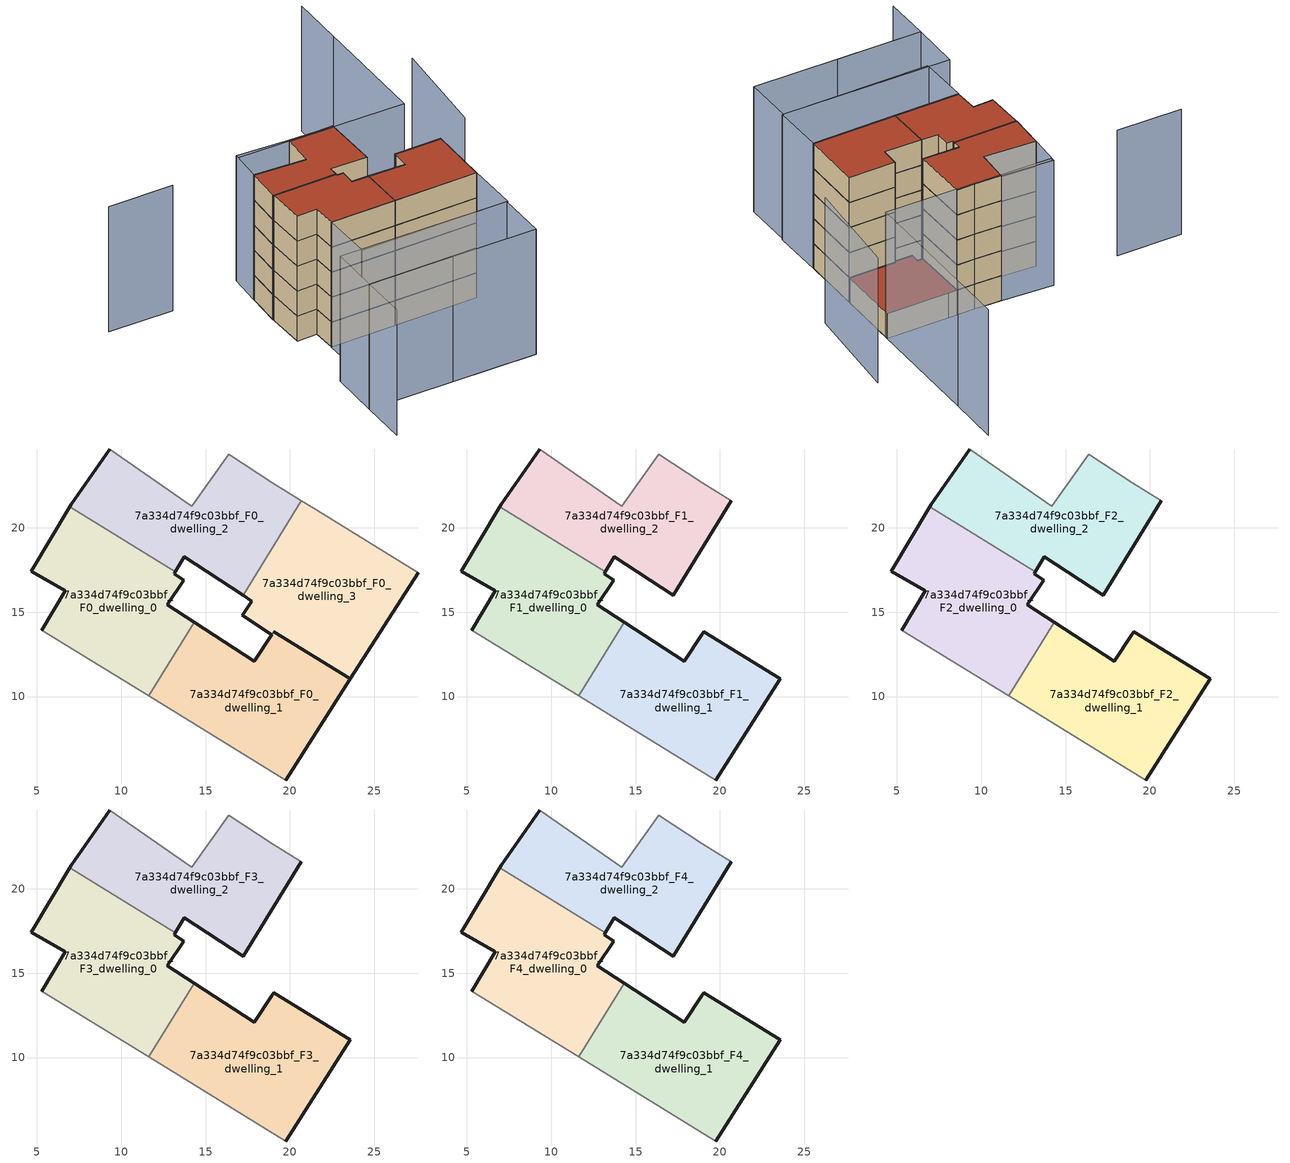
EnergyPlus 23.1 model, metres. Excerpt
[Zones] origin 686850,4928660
7a334d74f9c03bbf_F0_dwelling_0
 floor ground (EU_floor_Construction): 11.63,10.04 14.32,14.41 12.72,15.45 13.72,16.89 13.14,17.27 13.22,17.41 6.96,21.25 4.68,17.41 6.68,16.26 5.31,13.92 z0
 wall outside (EU_wall_Construction): 13.22,17.41 13.14,17.27 13.72,16.89 12.72,15.45 14.32,14.41 / 5.31,13.92 6.68,16.26 4.68,17.41 6.96,21.25 z0:3
 wall adiabatic (EU_wall_Construction): 11.63,10.04 5.31,13.92 z0:3
 wall to 7a334d74f9c03bbf_F0_dwelling_1 (EU_wall_Construction): 14.32,14.41 11.63,10.04 z0:3
 wall to 7a334d74f9c03bbf_F0_dwelling_2 (EU_wall_Construction): 6.96,21.25 13.22,17.41 z0:3
7a334d74f9c03bbf_F0_dwelling_1
 floor ground (EU_floor_Construction): 19.74,5.06 23.57,11.05 19.04,13.83 19.03,13.83 18.93,13.67 18.92,13.67 17.9,12.08 14.32,14.41 11.63,10.04 z0
 wall outside (EU_wall_Construction): 14.32,14.41 17.9,12.08 18.92,13.67 18.93,13.67 / 19.03,13.83 19.04,13.83 23.57,11.05 19.74,5.06 z0:3
 wall adiabatic (EU_wall_Construction): 19.74,5.06 11.63,10.04 z0:3
 wall to 7a334d74f9c03bbf_F0_dwelling_3 (EU_wall_Construction): 18.93,13.67 19.03,13.83 z0:3
7a334d74f9c03bbf_F0_dwelling_2
 floor ground (EU_floor_Construction): 17.22,15.99 20.67,21.6 18.95,22.67 16.37,24.36 14.19,21.26 9.34,24.66 7.04,21.38 6.96,21.25 13.22,17.41 13.74,18.29 z0
 wall outside (EU_wall_Construction): 17.22,15.99 13.74,18.29 13.22,17.41 / 6.96,21.25 7.04,21.38 9.34,24.66 z0:3
 wall adiabatic (EU_wall_Construction): 9.34,24.66 14.19,21.26 16.37,24.36 18.95,22.67 20.67,21.6 z0:3
 wall to 7a334d74f9c03bbf_F0_dwelling_3 (EU_wall_Construction): 20.67,21.6 17.22,15.99 z0:3
7a334d74f9c03bbf_F0_dwelling_3
 floor ground (EU_floor_Construction): 23.57,11.05 27.6,17.33 21.55,21.06 20.67,21.6 17.22,15.99 17.74,15.65 17.25,14.93 17.17,14.81 18.93,13.67 19.03,13.83 z0
 wall outside (EU_wall_Construction): 27.6,17.33 23.57,11.05 19.03,13.83 / 18.93,13.67 17.17,14.81 17.25,14.93 17.74,15.65 17.22,15.99 z0:3
 wall adiabatic (EU_wall_Construction): 20.67,21.6 21.55,21.06 27.6,17.33 z0:3
 roof outside (EU_roof_Construction): 27.6,17.33 23.57,11.05 19.03,13.83 18.93,13.67 17.17,14.81 17.25,14.93 17.74,15.65 17.22,15.99 20.67,21.6 21.55,21.06 z3
7a334d74f9c03bbf_F1_dwelling_0
 floor to 7a334d74f9c03bbf_F0_dwelling_0 (EU_floor_Construction): 11.63,10.04 14.32,14.41 12.72,15.45 13.72,16.89 13.14,17.27 13.22,17.41 6.96,21.25 4.68,17.41 6.68,16.26 5.31,13.92 z3
 wall outside (EU_wall_Construction): 13.22,17.41 13.14,17.27 13.72,16.89 12.72,15.45 14.32,14.41 / 5.31,13.92 6.68,16.26 4.68,17.41 6.96,21.25 z3:6
 wall adiabatic (EU_wall_Construction): 11.63,10.04 5.31,13.92 z3:6
 wall to 7a334d74f9c03bbf_F1_dwelling_1 (EU_wall_Construction): 14.32,14.41 11.63,10.04 z3:6
 wall to 7a334d74f9c03bbf_F1_dwelling_2 (EU_wall_Construction): 6.96,21.25 13.22,17.41 z3:6
7a334d74f9c03bbf_F1_dwelling_1
 floor to 7a334d74f9c03bbf_F0_dwelling_1 (EU_floor_Construction): 19.74,5.06 23.57,11.05 19.04,13.83 19.03,13.83 18.93,13.67 18.92,13.67 17.9,12.08 14.32,14.41 11.63,10.04 z3
 wall outside (EU_wall_Construction): 14.32,14.41 17.9,12.08 18.92,13.67 18.93,13.67 19.03,13.83 19.04,13.83 23.57,11.05 19.74,5.06 z3:6
 wall adiabatic (EU_wall_Construction): 19.74,5.06 11.63,10.04 z3:6
7a334d74f9c03bbf_F1_dwelling_2
 floor to 7a334d74f9c03bbf_F0_dwelling_2 (EU_floor_Construction): 17.22,15.99 20.67,21.6 18.95,22.67 16.37,24.36 14.19,21.26 9.34,24.66 7.04,21.38 6.96,21.25 13.22,17.41 13.74,18.29 z3
 wall outside (EU_wall_Construction): 20.67,21.6 17.22,15.99 13.74,18.29 13.22,17.41 / 6.96,21.25 7.04,21.38 9.34,24.66 z3:6
 wall adiabatic (EU_wall_Construction): 9.34,24.66 14.19,21.26 16.37,24.36 18.95,22.67 20.67,21.6 z3:6
7a334d74f9c03bbf_F2_dwelling_0
 floor to 7a334d74f9c03bbf_F1_dwelling_0 (EU_floor_Construction): 11.63,10.04 14.32,14.41 12.72,15.45 13.72,16.89 13.14,17.27 13.22,17.41 6.96,21.25 4.68,17.41 6.68,16.26 5.31,13.92 z6
 wall outside (EU_wall_Construction): 13.22,17.41 13.14,17.27 13.72,16.89 12.72,15.45 14.32,14.41 / 5.31,13.92 6.68,16.26 4.68,17.41 6.96,21.25 z6:9
 wall adiabatic (EU_wall_Construction): 11.63,10.04 5.31,13.92 z6:9
 wall to 7a334d74f9c03bbf_F2_dwelling_1 (EU_wall_Construction): 14.32,14.41 11.63,10.04 z6:9
 wall to 7a334d74f9c03bbf_F2_dwelling_2 (EU_wall_Construction): 6.96,21.25 13.22,17.41 z6:9
7a334d74f9c03bbf_F2_dwelling_1
 floor to 7a334d74f9c03bbf_F1_dwelling_1 (EU_floor_Construction): 19.74,5.06 23.57,11.05 19.04,13.83 19.03,13.83 18.93,13.67 18.92,13.67 17.9,12.08 14.32,14.41 11.63,10.04 z6
 wall outside (EU_wall_Construction): 14.32,14.41 17.9,12.08 18.92,13.67 18.93,13.67 19.03,13.83 19.04,13.83 23.57,11.05 19.74,5.06 z6:9
 wall adiabatic (EU_wall_Construction): 19.74,5.06 11.63,10.04 z6:9
7a334d74f9c03bbf_F2_dwelling_2
 floor to 7a334d74f9c03bbf_F1_dwelling_2 (EU_floor_Construction): 17.22,15.99 20.67,21.6 18.95,22.67 16.37,24.36 14.19,21.26 9.34,24.66 7.04,21.38 6.96,21.25 13.22,17.41 13.74,18.29 z6
 wall outside (EU_wall_Construction): 20.67,21.6 17.22,15.99 13.74,18.29 13.22,17.41 / 6.96,21.25 7.04,21.38 9.34,24.66 z6:9
 wall adiabatic (EU_wall_Construction): 9.34,24.66 14.19,21.26 16.37,24.36 18.95,22.67 20.67,21.6 z6:9
7a334d74f9c03bbf_F3_dwelling_0
 floor to 7a334d74f9c03bbf_F2_dwelling_0 (EU_floor_Construction): 11.63,10.04 14.32,14.41 12.72,15.45 13.72,16.89 13.14,17.27 13.22,17.41 6.96,21.25 4.68,17.41 6.68,16.26 5.31,13.92 z9
 wall outside (EU_wall_Construction): 13.22,17.41 13.14,17.27 13.72,16.89 12.72,15.45 14.32,14.41 / 5.31,13.92 6.68,16.26 4.68,17.41 6.96,21.25 z9:12
 wall adiabatic (EU_wall_Construction): 11.63,10.04 5.31,13.92 z9:12
 wall to 7a334d74f9c03bbf_F3_dwelling_1 (EU_wall_Construction): 14.32,14.41 11.63,10.04 z9:12
 wall to 7a334d74f9c03bbf_F3_dwelling_2 (EU_wall_Construction): 6.96,21.25 13.22,17.41 z9:12
7a334d74f9c03bbf_F3_dwelling_1
 floor to 7a334d74f9c03bbf_F2_dwelling_1 (EU_floor_Construction): 19.74,5.06 23.57,11.05 19.04,13.83 19.03,13.83 18.93,13.67 18.92,13.67 17.9,12.08 14.32,14.41 11.63,10.04 z9
 wall outside (EU_wall_Construction): 14.32,14.41 17.9,12.08 18.92,13.67 18.93,13.67 19.03,13.83 19.04,13.83 23.57,11.05 19.74,5.06 z9:12
 wall adiabatic (EU_wall_Construction): 19.74,5.06 11.63,10.04 z9:12
7a334d74f9c03bbf_F3_dwelling_2
 floor to 7a334d74f9c03bbf_F2_dwelling_2 (EU_floor_Construction): 17.22,15.99 20.67,21.6 18.95,22.67 16.37,24.36 14.19,21.26 9.34,24.66 7.04,21.38 6.96,21.25 13.22,17.41 13.74,18.29 z9
 wall outside (EU_wall_Construction): 20.67,21.6 17.22,15.99 13.74,18.29 13.22,17.41 / 6.96,21.25 7.04,21.38 9.34,24.66 z9:12
 wall adiabatic (EU_wall_Construction): 9.34,24.66 14.19,21.26 16.37,24.36 18.95,22.67 20.67,21.6 z9:12
7a334d74f9c03bbf_F4_dwelling_0
 floor to 7a334d74f9c03bbf_F3_dwelling_0 (EU_floor_Construction): 11.63,10.04 14.32,14.41 12.72,15.45 13.72,16.89 13.14,17.27 13.22,17.41 6.96,21.25 4.68,17.41 6.68,16.26 5.31,13.92 z12
 wall outside (EU_wall_Construction): 13.22,17.41 13.14,17.27 13.72,16.89 12.72,15.45 14.32,14.41 / 5.31,13.92 6.68,16.26 4.68,17.41 6.96,21.25 z12:15
 wall adiabatic (EU_wall_Construction): 11.63,10.04 5.31,13.92 z12:15
 wall to 7a334d74f9c03bbf_F4_dwelling_1 (EU_wall_Construction): 14.32,14.41 11.63,10.04 z12:15
 wall to 7a334d74f9c03bbf_F4_dwelling_2 (EU_wall_Construction): 6.96,21.25 13.22,17.41 z12:15
 roof outside (EU_roof_Construction): 13.22,17.41 13.14,17.27 13.72,16.89 12.72,15.45 14.32,14.41 11.63,10.04 5.31,13.92 6.68,16.26 4.68,17.41 6.96,21.25 z15
7a334d74f9c03bbf_F4_dwelling_1
 floor to 7a334d74f9c03bbf_F3_dwelling_1 (EU_floor_Construction): 19.74,5.06 23.57,11.05 19.04,13.83 19.03,13.83 18.93,13.67 18.92,13.67 17.9,12.08 14.32,14.41 11.63,10.04 z12
 wall outside (EU_wall_Construction): 14.32,14.41 17.9,12.08 18.92,13.67 18.93,13.67 19.03,13.83 19.04,13.83 23.57,11.05 19.74,5.06 z12:15
 wall adiabatic (EU_wall_Construction): 19.74,5.06 11.63,10.04 z12:15
 roof outside (EU_roof_Construction): 23.57,11.05 19.74,5.06 11.63,10.04 14.32,14.41 17.9,12.08 18.92,13.67 18.93,13.67 19.03,13.83 19.04,13.83 z15
7a334d74f9c03bbf_F4_dwelling_2
 floor to 7a334d74f9c03bbf_F3_dwelling_2 (EU_floor_Construction): 17.22,15.99 20.67,21.6 18.95,22.67 16.37,24.36 14.19,21.26 9.34,24.66 7.04,21.38 6.96,21.25 13.22,17.41 13.74,18.29 z12
 wall outside (EU_wall_Construction): 20.67,21.6 17.22,15.99 13.74,18.29 13.22,17.41 / 6.96,21.25 7.04,21.38 9.34,24.66 z12:15
 wall adiabatic (EU_wall_Construction): 9.34,24.66 14.19,21.26 16.37,24.36 18.95,22.67 20.67,21.6 z12:15
 roof outside (EU_roof_Construction): 18.95,22.67 20.67,21.6 17.22,15.99 13.74,18.29 13.22,17.41 6.96,21.25 7.04,21.38 9.34,24.66 14.19,21.26 16.37,24.36 z15
shading: -5.7,1.02 -2.83,5.54 / -2.83,5.54 13.43,-4.78 / 27.91,10.55 35,20.07 / -2.32,34.91 3.96,30.97 / 35.09,29.02 27.43,17.07 / 27.43,17.07 11.31,27.41 / 38.33,34.09 34.99,28.86 / 13.45,-4.79 -2.81,5.53 / -2.81,5.53 0.27,10.38 / 0.27,10.38 16.53,0.06 / 16.53,0.06 13.45,-4.79 / 2.21,8.89 5.32,13.95 / 5.32,13.95 19.74,5.06 / 19.74,5.06 16.62,0 / 16.62,0 2.21,8.89 / 14.19,21.26 9.34,24.66 / 9.34,24.66 11.51,27.76 / 11.51,27.76 16.37,24.36 / 16.37,24.36 14.19,21.26 z0:15
[Building]
EU S2 Campaign: North Axis=0; Terrain=City; Solar Distribution=FullExterior
[Site:Location]
Bologna: Latitude=44.5; Longitude=11.25; Time Zone=1; Elevation=37
[SizingPeriod:WeatherFileDays]
AnnualSizingPeriod: Begin Month=1; Begin Day of Month=1; End Month=12; End Day of Month=31; Day of Week for Start Day=Monday; Use Weather File Daylight Saving Period=No; Use Weather File Rain and Snow Indicators=No
[MATERIAL]
EU_InternalMass_Material: Roughness=MediumRough; Thickness=0.1; Conductivity=1; Density=1800; Specific Heat=900; Thermal Absorptance=0.9; Solar Absorptance=0.7; Visible Absorptance=0.7
[MATERIAL:NOMASS] Roughness=MediumRough; Thermal Absorptance=0.9; Solar Absorptance=0.7; Visible Absorptance=0.7
Name | Thermal Resistance
EU_wall_NoMass | 0.905828
EU_roof_NoMass | 0.37593
EU_floor_NoMass | 0.67114
[CONSTRUCTION]
EU_wall_Construction: EU_wall_NoMass
EU_roof_Construction: EU_roof_NoMass
EU_floor_Construction: EU_floor_NoMass
EU_InternalMass_Construction: EU_InternalMass_Material
[ZONE] Type=1; Multiplier=1; Ceiling Height=autocalculate; Floor Area=autocalculate; Part of Total Floor Area=Yes
Name | Volume
7a334d74f9c03bbf_F0_dwelling_0 | 179.168
7a334d74f9c03bbf_F1_dwelling_0; 7a334d74f9c03bbf_F2_dwelling_0; 7a334d74f9c03bbf_F3_dwelling_0; 7a334d74f9c03bbf_F4_dwelling_0 | 179.17
7a334d74f9c03bbf_F0_dwelling_1; 7a334d74f9c03bbf_F1_dwelling_1; 7a334d74f9c03bbf_F2_dwelling_1; 7a334d74f9c03bbf_F3_dwelling_1; 7a334d74f9c03bbf_F4_dwelling_1 | 178.071
7a334d74f9c03bbf_F0_dwelling_2; 7a334d74f9c03bbf_F1_dwelling_2; 7a334d74f9c03bbf_F2_dwelling_2; 7a334d74f9c03bbf_F3_dwelling_2; 7a334d74f9c03bbf_F4_dwelling_2 | 179.145
7a334d74f9c03bbf_F0_dwelling_3 | 180.25
[INTERNALMASS] Construction=EU_InternalMass_Construction
Name | Zone or ZoneList | Surface Area
7a334d74f9c03bbf_F0_dwelling_0_EU_InternalMass | 7a334d74f9c03bbf_F0_dwelling_0 | 59.723
7a334d74f9c03bbf_F0_dwelling_1_EU_InternalMass | 7a334d74f9c03bbf_F0_dwelling_1 | 59.357
7a334d74f9c03bbf_F0_dwelling_2_EU_InternalMass | 7a334d74f9c03bbf_F0_dwelling_2 | 59.7148
7a334d74f9c03bbf_F0_dwelling_3_EU_InternalMass | 7a334d74f9c03bbf_F0_dwelling_3 | 60.0832
7a334d74f9c03bbf_F1_dwelling_0_EU_InternalMass | 7a334d74f9c03bbf_F1_dwelling_0 | 31.4526
7a334d74f9c03bbf_F1_dwelling_1_EU_InternalMass | 7a334d74f9c03bbf_F1_dwelling_1 | 48.9758
7a334d74f9c03bbf_F1_dwelling_2_EU_InternalMass | 7a334d74f9c03bbf_F1_dwelling_2 | 158.447
7a334d74f9c03bbf_F2_dwelling_0_EU_InternalMass | 7a334d74f9c03bbf_F2_dwelling_0 | 31.4526
7a334d74f9c03bbf_F2_dwelling_1_EU_InternalMass | 7a334d74f9c03bbf_F2_dwelling_1 | 48.9758
7a334d74f9c03bbf_F2_dwelling_2_EU_InternalMass | 7a334d74f9c03bbf_F2_dwelling_2 | 158.447
7a334d74f9c03bbf_F3_dwelling_0_EU_InternalMass | 7a334d74f9c03bbf_F3_dwelling_0 | 31.4526
7a334d74f9c03bbf_F3_dwelling_1_EU_InternalMass | 7a334d74f9c03bbf_F3_dwelling_1 | 48.9758
7a334d74f9c03bbf_F3_dwelling_2_EU_InternalMass | 7a334d74f9c03bbf_F3_dwelling_2 | 158.447
7a334d74f9c03bbf_F4_dwelling_0_EU_InternalMass | 7a334d74f9c03bbf_F4_dwelling_0 | 31.4526
7a334d74f9c03bbf_F4_dwelling_1_EU_InternalMass | 7a334d74f9c03bbf_F4_dwelling_1 | 48.9758
7a334d74f9c03bbf_F4_dwelling_2_EU_InternalMass | 7a334d74f9c03bbf_F4_dwelling_2 | 158.447
[OTHEREQUIPMENT] Fuel Type=Electricity; Design Level Calculation Method=Watts/Area; Power per Zone Floor Area=1; Fraction Latent=0; Fraction Radiant=0; Fraction Lost=0; Carbon Dioxide Generation Rate=0; EndUse Subcategory=EU_Step8_InternalGains
Name | Zone or ZoneList or Space or SpaceList | Schedule
EU_Step8_InternalGain_7a334d74f9c03bbf_F0_dwelling_0_f000 | 7a334d74f9c03bbf_F0_dwelling_0 | EU_Step8_GainSchedule_7a334d74f9c03bbf_F0_dwelling_0_f000
EU_Step8_InternalGain_7a334d74f9c03bbf_F0_dwelling_1_f000 | 7a334d74f9c03bbf_F0_dwelling_1 | EU_Step8_GainSchedule_7a334d74f9c03bbf_F0_dwelling_1_f000
EU_Step8_InternalGain_7a334d74f9c03bbf_F0_dwelling_2_f000 | 7a334d74f9c03bbf_F0_dwelling_2 | EU_Step8_GainSchedule_7a334d74f9c03bbf_F0_dwelling_2_f000
EU_Step8_InternalGain_7a334d74f9c03bbf_F0_dwelling_3_f000 | 7a334d74f9c03bbf_F0_dwelling_3 | EU_Step8_GainSchedule_7a334d74f9c03bbf_F0_dwelling_3_f000
EU_Step8_InternalGain_7a334d74f9c03bbf_F1_dwelling_0_f000 | 7a334d74f9c03bbf_F1_dwelling_0 | EU_Step8_GainSchedule_7a334d74f9c03bbf_F1_dwelling_0_f000
EU_Step8_InternalGain_7a334d74f9c03bbf_F1_dwelling_1_f000 | 7a334d74f9c03bbf_F1_dwelling_1 | EU_Step8_GainSchedule_7a334d74f9c03bbf_F1_dwelling_1_f000
EU_Step8_InternalGain_7a334d74f9c03bbf_F1_dwelling_2_f000 | 7a334d74f9c03bbf_F1_dwelling_2 | EU_Step8_GainSchedule_7a334d74f9c03bbf_F1_dwelling_2_f000
EU_Step8_InternalGain_7a334d74f9c03bbf_F2_dwelling_0_f000 | 7a334d74f9c03bbf_F2_dwelling_0 | EU_Step8_GainSchedule_7a334d74f9c03bbf_F2_dwelling_0_f000
EU_Step8_InternalGain_7a334d74f9c03bbf_F2_dwelling_1_f000 | 7a334d74f9c03bbf_F2_dwelling_1 | EU_Step8_GainSchedule_7a334d74f9c03bbf_F2_dwelling_1_f000
EU_Step8_InternalGain_7a334d74f9c03bbf_F2_dwelling_2_f000 | 7a334d74f9c03bbf_F2_dwelling_2 | EU_Step8_GainSchedule_7a334d74f9c03bbf_F2_dwelling_2_f000
EU_Step8_InternalGain_7a334d74f9c03bbf_F3_dwelling_0_f000 | 7a334d74f9c03bbf_F3_dwelling_0 | EU_Step8_GainSchedule_7a334d74f9c03bbf_F3_dwelling_0_f000
EU_Step8_InternalGain_7a334d74f9c03bbf_F3_dwelling_1_f000 | 7a334d74f9c03bbf_F3_dwelling_1 | EU_Step8_GainSchedule_7a334d74f9c03bbf_F3_dwelling_1_f000
EU_Step8_InternalGain_7a334d74f9c03bbf_F3_dwelling_2_f000 | 7a334d74f9c03bbf_F3_dwelling_2 | EU_Step8_GainSchedule_7a334d74f9c03bbf_F3_dwelling_2_f000
EU_Step8_InternalGain_7a334d74f9c03bbf_F4_dwelling_0_f000 | 7a334d74f9c03bbf_F4_dwelling_0 | EU_Step8_GainSchedule_7a334d74f9c03bbf_F4_dwelling_0_f000
EU_Step8_InternalGain_7a334d74f9c03bbf_F4_dwelling_1_f000 | 7a334d74f9c03bbf_F4_dwelling_1 | EU_Step8_GainSchedule_7a334d74f9c03bbf_F4_dwelling_1_f000
EU_Step8_InternalGain_7a334d74f9c03bbf_F4_dwelling_2_f000 | 7a334d74f9c03bbf_F4_dwelling_2 | EU_Step8_GainSchedule_7a334d74f9c03bbf_F4_dwelling_2_f000
[ZONEVENTILATION:DESIGNFLOWRATE] Schedule=EU_AlwaysOn; Design Flow Rate Calculation Method=AirChanges/Hour; Air Changes per Hour=0.73129; Ventilation Type=Natural; Fan Pressure Rise=0; Fan Total Efficiency=1; Constant Term Coefficient=1; Temperature Term Coefficient=0; Velocity Term Coefficient=0; Velocity Squared Term Coefficient=0; Minimum Indoor Temperature=-100; Maximum Indoor Temperature=100; Delta Temperature=-100; Minimum Outdoor Temperature=-100; Maximum Outdoor Temperature=100; Maximum Wind Speed=40
Name | Zone or ZoneList or Space or SpaceList
EU_ConstantAir_7a334d74f9c03bbf_F0_dwelling_0 | 7a334d74f9c03bbf_F0_dwelling_0
EU_ConstantAir_7a334d74f9c03bbf_F0_dwelling_1 | 7a334d74f9c03bbf_F0_dwelling_1
EU_ConstantAir_7a334d74f9c03bbf_F0_dwelling_2 | 7a334d74f9c03bbf_F0_dwelling_2
EU_ConstantAir_7a334d74f9c03bbf_F0_dwelling_3 | 7a334d74f9c03bbf_F0_dwelling_3
EU_ConstantAir_7a334d74f9c03bbf_F1_dwelling_0 | 7a334d74f9c03bbf_F1_dwelling_0
EU_ConstantAir_7a334d74f9c03bbf_F1_dwelling_1 | 7a334d74f9c03bbf_F1_dwelling_1
EU_ConstantAir_7a334d74f9c03bbf_F1_dwelling_2 | 7a334d74f9c03bbf_F1_dwelling_2
EU_ConstantAir_7a334d74f9c03bbf_F2_dwelling_0 | 7a334d74f9c03bbf_F2_dwelling_0
EU_ConstantAir_7a334d74f9c03bbf_F2_dwelling_1 | 7a334d74f9c03bbf_F2_dwelling_1
EU_ConstantAir_7a334d74f9c03bbf_F2_dwelling_2 | 7a334d74f9c03bbf_F2_dwelling_2
EU_ConstantAir_7a334d74f9c03bbf_F3_dwelling_0 | 7a334d74f9c03bbf_F3_dwelling_0
EU_ConstantAir_7a334d74f9c03bbf_F3_dwelling_1 | 7a334d74f9c03bbf_F3_dwelling_1
EU_ConstantAir_7a334d74f9c03bbf_F3_dwelling_2 | 7a334d74f9c03bbf_F3_dwelling_2
EU_ConstantAir_7a334d74f9c03bbf_F4_dwelling_0 | 7a334d74f9c03bbf_F4_dwelling_0
EU_ConstantAir_7a334d74f9c03bbf_F4_dwelling_1 | 7a334d74f9c03bbf_F4_dwelling_1
EU_ConstantAir_7a334d74f9c03bbf_F4_dwelling_2 | 7a334d74f9c03bbf_F4_dwelling_2
[HVACTEMPLATE:THERMOSTAT] Constant Heating Setpoint=20; Constant Cooling Setpoint=50
EU_HeatOnly_7a334d74f9c03bbf_F0_dwelling_0; EU_HeatOnly_7a334d74f9c03bbf_F0_dwelling_1; EU_HeatOnly_7a334d74f9c03bbf_F0_dwelling_2; EU_HeatOnly_7a334d74f9c03bbf_F0_dwelling_3; EU_HeatOnly_7a334d74f9c03bbf_F1_dwelling_0; EU_HeatOnly_7a334d74f9c03bbf_F1_dwelling_1; EU_HeatOnly_7a334d74f9c03bbf_F1_dwelling_2; EU_HeatOnly_7a334d74f9c03bbf_F2_dwelling_0; EU_HeatOnly_7a334d74f9c03bbf_F2_dwelling_1; EU_HeatOnly_7a334d74f9c03bbf_F2_dwelling_2; EU_HeatOnly_7a334d74f9c03bbf_F3_dwelling_0; EU_HeatOnly_7a334d74f9c03bbf_F3_dwelling_1; EU_HeatOnly_7a334d74f9c03bbf_F3_dwelling_2; EU_HeatOnly_7a334d74f9c03bbf_F4_dwelling_0; EU_HeatOnly_7a334d74f9c03bbf_F4_dwelling_1; EU_HeatOnly_7a334d74f9c03bbf_F4_dwelling_2
[HVACTEMPLATE:ZONE:IDEALLOADSAIRSYSTEM] System Availability Schedule=EU_AlwaysOn; Maximum Heating Supply Air Temperature=50; Minimum Cooling Supply Air Temperature=13; Maximum Heating Supply Air Humidity Ratio=0.0156; Minimum Cooling Supply Air Humidity Ratio=0.0077; Heating Limit=NoLimit; Cooling Limit=NoLimit; Heating Availability Schedule=EU_AlwaysOn; Cooling Availability Schedule=EU_CoolingOff; Dehumidification Control Type=ConstantSensibleHeatRatio; Cooling Sensible Heat Ratio=0.7; Dehumidification Setpoint=60; Humidification Control Type=None; Humidification Setpoint=30; Outdoor Air Method=None; Outdoor Air Flow Rate per Person=0.00944; Outdoor Air Flow Rate per Zone Floor Area=0; Outdoor Air Flow Rate per Zone=0; Demand Controlled Ventilation Type=None; Outdoor Air Economizer Type=NoEconomizer; Heat Recovery Type=None; Sensible Heat Recovery Effectiveness=0.7; Latent Heat Recovery Effectiveness=0.65
Name | Template Thermostat
7a334d74f9c03bbf_F0_dwelling_0 | EU_HeatOnly_7a334d74f9c03bbf_F0_dwelling_0
7a334d74f9c03bbf_F0_dwelling_1 | EU_HeatOnly_7a334d74f9c03bbf_F0_dwelling_1
7a334d74f9c03bbf_F0_dwelling_2 | EU_HeatOnly_7a334d74f9c03bbf_F0_dwelling_2
7a334d74f9c03bbf_F0_dwelling_3 | EU_HeatOnly_7a334d74f9c03bbf_F0_dwelling_3
7a334d74f9c03bbf_F1_dwelling_0 | EU_HeatOnly_7a334d74f9c03bbf_F1_dwelling_0
7a334d74f9c03bbf_F1_dwelling_1 | EU_HeatOnly_7a334d74f9c03bbf_F1_dwelling_1
7a334d74f9c03bbf_F1_dwelling_2 | EU_HeatOnly_7a334d74f9c03bbf_F1_dwelling_2
7a334d74f9c03bbf_F2_dwelling_0 | EU_HeatOnly_7a334d74f9c03bbf_F2_dwelling_0
7a334d74f9c03bbf_F2_dwelling_1 | EU_HeatOnly_7a334d74f9c03bbf_F2_dwelling_1
7a334d74f9c03bbf_F2_dwelling_2 | EU_HeatOnly_7a334d74f9c03bbf_F2_dwelling_2
7a334d74f9c03bbf_F3_dwelling_0 | EU_HeatOnly_7a334d74f9c03bbf_F3_dwelling_0
7a334d74f9c03bbf_F3_dwelling_1 | EU_HeatOnly_7a334d74f9c03bbf_F3_dwelling_1
7a334d74f9c03bbf_F3_dwelling_2 | EU_HeatOnly_7a334d74f9c03bbf_F3_dwelling_2
7a334d74f9c03bbf_F4_dwelling_0 | EU_HeatOnly_7a334d74f9c03bbf_F4_dwelling_0
7a334d74f9c03bbf_F4_dwelling_1 | EU_HeatOnly_7a334d74f9c03bbf_F4_dwelling_1
7a334d74f9c03bbf_F4_dwelling_2 | EU_HeatOnly_7a334d74f9c03bbf_F4_dwelling_2
[SIZING:ZONE] Zone Cooling Design Supply Air Temperature Input Method=SupplyAirTemperature; Zone Cooling Design Supply Air Temperature=13; Zone Heating Design Supply Air Temperature Input Method=SupplyAirTemperature; Zone Heating Design Supply Air Temperature=50; Zone Cooling Design Supply Air Humidity Ratio=0.008; Zone Heating Design Supply Air Humidity Ratio=0.008; Cooling Design Air Flow Method=DesignDay; Cooling Design Air Flow Rate=0; Cooling Minimum Air Flow per Zone Floor Area=0.000762; Cooling Minimum Air Flow=0; Cooling Minimum Air Flow Fraction=0.2; Heating Design Air Flow Method=DesignDay; Heating Design Air Flow Rate=0; Heating Maximum Air Flow per Zone Floor Area=0.002032; Heating Maximum Air Flow=0.141576; Heating Maximum Air Flow Fraction=0.3; Account for Dedicated Outdoor Air System=No; Dedicated Outdoor Air System Control Strategy=NeutralSupplyAir; Dedicated Outdoor Air Low Setpoint Temperature for Design=autosize; Dedicated Outdoor Air High Setpoint Temperature for Design=autosize; Zone Load Sizing Method=Sensible Load Only No Latent Load; Zone Latent Cooling Design Supply Air Humidity Ratio Input Method=HumidityRatioDifference; Zone Cooling Design Supply Air Humidity Ratio Difference=0.005; Zone Latent Heating Design Supply Air Humidity Ratio Input Method=HumidityRatioDifference; Zone Humidification Design Supply Air Humidity Ratio Difference=0.005
7a334d74f9c03bbf_F0_dwelling_0; 7a334d74f9c03bbf_F0_dwelling_1; 7a334d74f9c03bbf_F0_dwelling_2; 7a334d74f9c03bbf_F0_dwelling_3; 7a334d74f9c03bbf_F1_dwelling_0; 7a334d74f9c03bbf_F1_dwelling_1; 7a334d74f9c03bbf_F1_dwelling_2; 7a334d74f9c03bbf_F2_dwelling_0; 7a334d74f9c03bbf_F2_dwelling_1; 7a334d74f9c03bbf_F2_dwelling_2; 7a334d74f9c03bbf_F3_dwelling_0; 7a334d74f9c03bbf_F3_dwelling_1; 7a334d74f9c03bbf_F3_dwelling_2; 7a334d74f9c03bbf_F4_dwelling_0; 7a334d74f9c03bbf_F4_dwelling_1; 7a334d74f9c03bbf_F4_dwelling_2
[SCHEDULE:CONSTANT]
Name | Hourly Value
EU_AlwaysOn | 1
EU_CoolingOff | 0
[SCHEDULE:FILE] Column Number=1; Rows to Skip at Top=0; Number of Hours of Data=8760; Column Separator=Comma; Interpolate to Timestep=No; Minutes per Item=60; Adjust Schedule for Daylight Savings=Yes
Name | File
EU_Step8_GainSchedule_7a334d74f9c03bbf_F0_dwelling_0_f000 | ../../schedules/7a334d74f9c03bbf/7a334d74f9c03bbf_F0_dwelling_0_f000_gain.csv
EU_Step8_GainSchedule_7a334d74f9c03bbf_F0_dwelling_1_f000 | ../../schedules/7a334d74f9c03bbf/7a334d74f9c03bbf_F0_dwelling_1_f000_gain.csv
EU_Step8_GainSchedule_7a334d74f9c03bbf_F0_dwelling_2_f000 | ../../schedules/7a334d74f9c03bbf/7a334d74f9c03bbf_F0_dwelling_2_f000_gain.csv
EU_Step8_GainSchedule_7a334d74f9c03bbf_F0_dwelling_3_f000 | ../../schedules/7a334d74f9c03bbf/7a334d74f9c03bbf_F0_dwelling_3_f000_gain.csv
EU_Step8_GainSchedule_7a334d74f9c03bbf_F1_dwelling_0_f000 | ../../schedules/7a334d74f9c03bbf/7a334d74f9c03bbf_F1_dwelling_0_f000_gain.csv
EU_Step8_GainSchedule_7a334d74f9c03bbf_F1_dwelling_1_f000 | ../../schedules/7a334d74f9c03bbf/7a334d74f9c03bbf_F1_dwelling_1_f000_gain.csv
EU_Step8_GainSchedule_7a334d74f9c03bbf_F1_dwelling_2_f000 | ../../schedules/7a334d74f9c03bbf/7a334d74f9c03bbf_F1_dwelling_2_f000_gain.csv
EU_Step8_GainSchedule_7a334d74f9c03bbf_F2_dwelling_0_f000 | ../../schedules/7a334d74f9c03bbf/7a334d74f9c03bbf_F2_dwelling_0_f000_gain.csv
EU_Step8_GainSchedule_7a334d74f9c03bbf_F2_dwelling_1_f000 | ../../schedules/7a334d74f9c03bbf/7a334d74f9c03bbf_F2_dwelling_1_f000_gain.csv
EU_Step8_GainSchedule_7a334d74f9c03bbf_F2_dwelling_2_f000 | ../../schedules/7a334d74f9c03bbf/7a334d74f9c03bbf_F2_dwelling_2_f000_gain.csv
EU_Step8_GainSchedule_7a334d74f9c03bbf_F3_dwelling_0_f000 | ../../schedules/7a334d74f9c03bbf/7a334d74f9c03bbf_F3_dwelling_0_f000_gain.csv
EU_Step8_GainSchedule_7a334d74f9c03bbf_F3_dwelling_1_f000 | ../../schedules/7a334d74f9c03bbf/7a334d74f9c03bbf_F3_dwelling_1_f000_gain.csv
EU_Step8_GainSchedule_7a334d74f9c03bbf_F3_dwelling_2_f000 | ../../schedules/7a334d74f9c03bbf/7a334d74f9c03bbf_F3_dwelling_2_f000_gain.csv
EU_Step8_GainSchedule_7a334d74f9c03bbf_F4_dwelling_0_f000 | ../../schedules/7a334d74f9c03bbf/7a334d74f9c03bbf_F4_dwelling_0_f000_gain.csv
EU_Step8_GainSchedule_7a334d74f9c03bbf_F4_dwelling_1_f000 | ../../schedules/7a334d74f9c03bbf/7a334d74f9c03bbf_F4_dwelling_1_f000_gain.csv
EU_Step8_GainSchedule_7a334d74f9c03bbf_F4_dwelling_2_f000 | ../../schedules/7a334d74f9c03bbf/7a334d74f9c03bbf_F4_dwelling_2_f000_gain.csv
